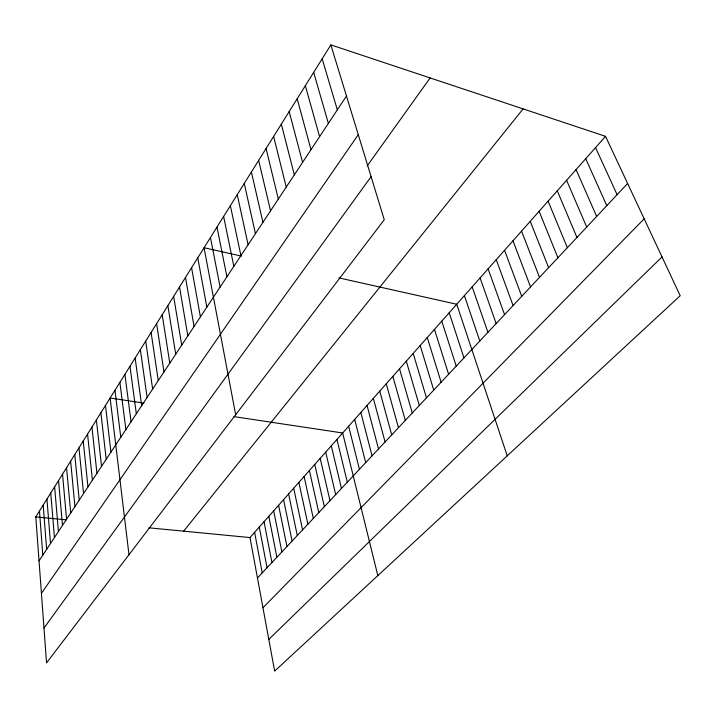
<?xml version="1.0" encoding="UTF-8"?>
<svg xmlns="http://www.w3.org/2000/svg" width="716" height="716" viewBox="0 0 716 716"><rect width="100%" height="100%" fill="white"/><g stroke="black" fill="none" stroke-linecap="round" stroke-linejoin="round"><path stroke-width="1.07" d="M330.855 44.884L384.259 219.74L46.549 662.891L35.8 516.907L330.855 44.884L605.539 136.335L680.2 295.735L274.658 671.116L249.991 537.564L605.539 136.335M39.04 560.87L346.472 96.016M41.43 593.385L358.277 134.671M367.183 165.951L430.137 77.937M43.98 628.057L371.103 176.682M183.645 531.165L523.128 108.895M257.456 577.973L627.619 183.475M262.96 607.759L644.176 218.819M268.804 639.415L662.032 256.946M35.8 516.907L66.427 519.861M148.901 527.817L249.991 537.564M143.925 403.099L110.121 398.015L128.987 554.712M234.007 416.64L342.669 432.983L377.824 575.619M241.444 256.095L204.051 247.736L235.671 414.725M338.945 277.906L456.745 304.255L507.241 455.832M595.551 147.621L617.111 194.671M585.724 158.701L606.801 205.662M576.076 169.585L596.67 216.465M566.598 180.289L586.717 227.061M557.281 190.805L576.944 237.479M548.116 201.142L567.341 247.718M539.112 211.309L557.907 257.778M530.252 221.298L548.635 267.659M521.543 231.125L539.515 277.369M512.978 240.791L530.556 286.928M504.556 250.305L521.74 296.317M496.26 259.657L513.077 305.553M488.106 268.867L504.556 314.637M480.078 277.924L496.17 323.569M472.175 286.839L487.918 332.358M464.398 295.619L479.81 341.004M449.209 312.758L463.968 357.893M441.781 321.135L456.226 366.136M434.469 329.387L448.61 374.253M427.273 337.513L441.119 382.237M420.185 345.515L433.735 390.104M413.195 353.4L426.468 397.854M322.173 58.757L337.325 109.852M406.312 361.168L419.308 405.489M399.528 368.821L412.255 412.998M313.68 72.352L328.367 123.394M392.842 376.365L405.31 420.408M305.347 85.678L319.596 136.649M386.255 383.803L398.463 427.703M379.757 391.133L391.715 434.889M297.185 98.745L311.004 149.644M373.358 398.356L385.074 441.969M367.048 405.471L378.522 448.95M289.175 111.553L302.582 162.371M360.828 412.497L372.069 455.832M281.325 124.11L294.339 174.847M354.689 419.424L365.706 462.608M348.638 426.253L359.432 469.293M273.628 136.425L286.248 187.073M336.941 439.454L347.314 482.217M266.075 148.507L278.327 199.057M331.284 445.826L341.451 488.455M258.664 160.366L270.55 210.808M325.708 452.127L335.679 494.613M320.195 458.338L329.978 500.69M251.397 172.001L262.924 222.336M314.763 464.478L324.348 506.686M309.401 470.528L318.799 512.602M244.254 183.412L255.451 233.64M304.103 476.507L313.322 518.438M237.247 194.627L248.112 244.738M298.867 482.414L307.916 524.202M293.703 488.24L302.573 529.894M230.373 205.635L240.916 255.621M288.602 493.995L297.301 535.505M283.572 499.678L292.101 541.054M223.616 216.438L233.846 266.298M278.596 505.29L286.964 546.532M216.975 227.061L226.918 276.788M273.682 510.839L281.889 551.938M268.831 516.317L276.886 557.272M210.459 237.488L220.107 287.089M264.034 521.722L271.937 562.543M259.299 527.066L267.05 567.752M254.619 532.346L262.226 572.898M197.759 257.796L206.852 307.128M191.575 267.695L200.399 316.875M185.498 277.423L194.063 326.46M179.519 286.982L187.843 335.876M173.648 296.379L181.721 345.121M167.866 305.625L175.706 354.223M162.183 314.718L169.79 363.155M156.598 323.659L163.982 371.944M151.094 332.457L158.263 380.59M145.688 341.111L152.642 389.092M140.363 349.632L147.12 397.452M135.118 358.018L141.679 405.677M129.963 366.27L136.326 413.759M124.888 374.387L131.064 421.724M119.885 382.38L125.882 429.555M114.963 390.256L120.78 437.27M105.476 405.444L110.953 452.136M100.893 412.765L106.21 459.296M96.383 419.988L101.547 466.349M91.934 427.094L96.946 473.303M87.558 434.111L92.418 480.159M83.235 441.02L87.952 486.907M78.975 447.831L83.548 493.557M74.777 454.553L79.216 500.117M70.633 461.176L74.938 506.588M66.552 467.718L70.723 512.96M62.525 474.162L66.57 519.243M58.551 480.517L62.471 525.437M54.631 486.782L58.426 531.549M50.764 492.975L54.443 537.573M46.943 499.079L50.514 543.516M43.184 505.102L46.638 549.378M39.47 511.045L42.808 555.16"/></g></svg>
